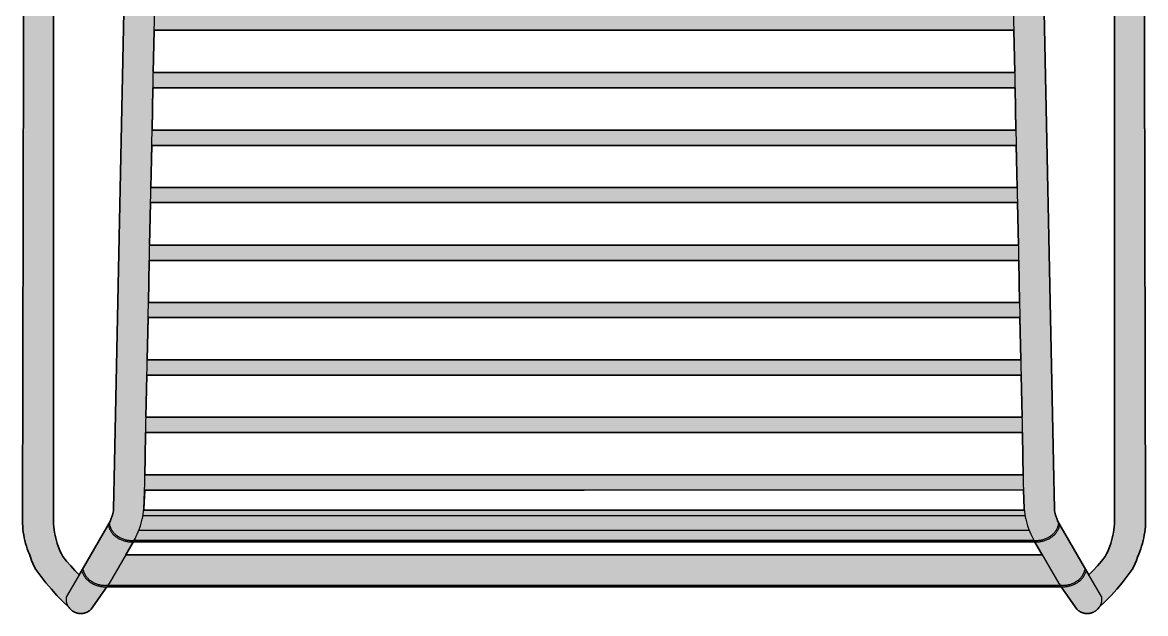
# Model space of a CAD drawing. Header units: millimetres. Extents: x 0 to 1859, y -813 to 750.
# Drawn here: x 215.2 to 598.8, y -812.7 to -610.8 of the extents above; entities that cross this region are included whole.
import ezdxf

# ---------------------------------------------------------------- set-up
doc = ezdxf.new("R2010")
doc.units = ezdxf.units.MM
doc.layers.add('Blocks', color=7, linetype='Continuous')
doc.layers.add('Blocks$Fill', color=7, linetype='Continuous', true_color=0xffffff)
doc.layers.add('Blocks$Inner', color=7, linetype='Continuous', lineweight=25, true_color=0x007f00)
doc.layers.add('Blocks$Outline', color=7, linetype='Continuous', lineweight=35, true_color=0xff3f3f)

# ---------------------------------------------------------------- blocks, each defined once
blk = doc.blocks.new('Hee Barstool Low Top')
at = {"layer": 'Blocks$Fill'}
h = blk.add_hatch(color=256, dxfattribs=at)
h.paths.add_polyline_path([(224.09, 204.56), (224.06, 204.66), (224.04, 204.84), (224.03, 205.03), (224.02, 205.21), (224.03, 205.4), (224.03, 205.58), (224.05, 205.77), (224.07, 205.95), (224.1, 206.14), (224.13, 206.32), (224.17, 206.5), (224.22, 206.68), (224.27, 206.86), (224.33, 207.03), (224.4, 207.2), (224.47, 207.38), (224.55, 207.54), (224.63, 207.71), (224.72, 207.87), (224.81, 208.03), (224.91, 208.19), (225.02, 208.34), (225.13, 208.49), (225.25, 208.63), (225.37, 208.77), (225.49, 208.91), (225.62, 209.04), (225.76, 209.17), (225.9, 209.29), (226.04, 209.41), (226.19, 209.52), (226.34, 209.63), (226.49, 209.73), (226.65, 209.83), (226.81, 209.92), (226.98, 210.01), (227.14, 210.09), (227.31, 210.16), (227.49, 210.23), (227.66, 210.29), (227.84, 210.34), (228.02, 210.39), (228.2, 210.44), (228.38, 210.47), (228.56, 210.5), (228.75, 210.53), (228.93, 210.54), (229.12, 210.56), (229.3, 210.56), (229.49, 210.56), (229.67, 210.55), (229.86, 210.54), (230.04, 210.51), (230.22, 210.49), (230.41, 210.45), (230.59, 210.41), (230.77, 210.37), (230.95, 210.31), (231.12, 210.26), (231.29, 210.19), (231.47, 210.12), (231.63, 210.04), (231.8, 209.96), (231.96, 209.87), (232.12, 209.78), (232.28, 209.68), (232.43, 209.57), (232.58, 209.46), (232.73, 209.35), (232.87, 209.23), (233, 209.1), (233.14, 208.97), (233.26, 208.84), (233.39, 208.7), (233.5, 208.55), (233.62, 208.41), (233.73, 208.26), (233.83, 208.1), (233.92, 207.94), (250.5, 134.95), (250.51, 134.89), (250.53, 134.82), (250.55, 134.76), (250.58, 134.69), (250.6, 134.63), (250.63, 134.57), (250.66, 134.51), (250.69, 134.45), (250.72, 134.39), (250.76, 134.33), (250.79, 134.27), (250.83, 134.22), (250.87, 134.16), (250.92, 134.11), (250.96, 134.06), (251.01, 134.01), (251.06, 133.96), (251.11, 133.91), (251.16, 133.87), (251.21, 133.83), (251.26, 133.78), (251.32, 133.75), (251.38, 133.71), (251.43, 133.67), (251.49, 133.64), (251.55, 133.61), (251.61, 133.58), (251.68, 133.55), (251.74, 133.53), (251.8, 133.5), (251.87, 133.48), (251.93, 133.46), (252, 133.45), (252.07, 133.43), (253.46, 133.18), (254.86, 132.97), (256.27, 132.81), (257.68, 132.68), (259.09, 132.6), (260.58, 132.56), (260.95, 150.64), (261.29, 151.36), (261.65, 152.07), (262.04, 152.76), (262.45, 153.44), (262.88, 154.11), (263.34, 154.76), (263.82, 155.4), (264.32, 156.01), (264.85, 156.61), (265.39, 157.19), (265.95, 157.76), (266.54, 158.3), (267.14, 158.82), (267.76, 159.32), (268.39, 159.8), (269.05, 160.26), (269.71, 160.69), (270.4, 161.1), (271.09, 161.49), (271.8, 161.85), (272.52, 162.18), (273.26, 162.5), (274, 162.78), (274.75, 163.04), (289.93, 167.78), (304.49, 171.81), (319.17, 175.38), (333.96, 178.46), (348.83, 181.07), (363.79, 183.19), (376.73, 184.54), (389.49, 185.54), (402.27, 186.14), (415.07, 186.34), (427.86, 186.14), (440.64, 185.54), (453.4, 184.54), (466.34, 183.19), (481.3, 181.07), (496.18, 178.46), (510.96, 175.38), (525.64, 171.81), (540.2, 167.78), (555.38, 163.04), (556.13, 162.78), (556.88, 162.5), (557.61, 162.18), (558.33, 161.85), (559.04, 161.49), (559.74, 161.1), (560.42, 160.69), (561.09, 160.26), (561.74, 159.8), (562.37, 159.32), (562.99, 158.82), (563.59, 158.3), (564.18, 157.76), (564.74, 157.19), (565.28, 156.61), (565.81, 156.01), (566.31, 155.4), (566.79, 154.76), (567.25, 154.11), (567.68, 153.44), (568.09, 152.76), (568.48, 152.07), (568.85, 151.36), (569.18, 150.64), (569.55, 132.56), (572.45, 132.68), (573.86, 132.81), (575.27, 132.97), (576.67, 133.18), (578.07, 133.43), (578.13, 133.45), (578.2, 133.46), (578.26, 133.48), (578.33, 133.5), (578.39, 133.53), (578.45, 133.55), (578.52, 133.58), (578.58, 133.61), (578.64, 133.64), (578.7, 133.67), (578.76, 133.71), (578.81, 133.75), (578.87, 133.78), (578.92, 133.83), (578.97, 133.87), (579.03, 133.91), (579.08, 133.96), (579.12, 134.01), (579.17, 134.06), (579.21, 134.11), (579.26, 134.16), (579.3, 134.22), (579.34, 134.27), (579.37, 134.33), (579.41, 134.39), (579.44, 134.45), (579.47, 134.51), (579.5, 134.57), (579.53, 134.63), (579.56, 134.69), (579.58, 134.76), (579.6, 134.82), (579.62, 134.89), (579.63, 134.95), (596.21, 207.94), (596.3, 208.1), (596.41, 208.26), (596.51, 208.41), (596.63, 208.55), (596.74, 208.7), (596.87, 208.84), (597, 208.97), (597.13, 209.1), (597.26, 209.23), (597.41, 209.35), (597.55, 209.46), (597.7, 209.57), (597.85, 209.68), (598.01, 209.78), (598.17, 209.87), (598.33, 209.96), (598.5, 210.04), (598.67, 210.12), (598.84, 210.19), (599.01, 210.26), (599.19, 210.31), (599.36, 210.37), (599.54, 210.41), (599.72, 210.45), (599.91, 210.49), (600.09, 210.51), (600.27, 210.54), (600.46, 210.55), (600.64, 210.56), (600.83, 210.56), (601.02, 210.56), (601.2, 210.54), (601.38, 210.53), (601.57, 210.5), (601.75, 210.47), (601.93, 210.44), (602.11, 210.39), (602.29, 210.34), (602.47, 210.29), (602.64, 210.23), (602.82, 210.16), (602.99, 210.09), (603.15, 210.01), (603.32, 209.92), (603.48, 209.83), (603.64, 209.73), (603.79, 209.63), (603.94, 209.52), (604.09, 209.41), (604.24, 209.29), (604.37, 209.17), (604.51, 209.04), (604.64, 208.91), (604.76, 208.77), (604.89, 208.63), (605, 208.49), (605.11, 208.34), (605.22, 208.19), (605.32, 208.03), (605.41, 207.87), (605.5, 207.71), (605.58, 207.54), (605.66, 207.38), (605.73, 207.2), (605.8, 207.03), (605.86, 206.86), (605.91, 206.68), (605.96, 206.5), (606, 206.32), (606.03, 206.14), (606.06, 205.95), (606.08, 205.77), (606.1, 205.58), (606.11, 205.4), (606.11, 205.21), (606.1, 205.03), (606.09, 204.84), (606.08, 204.66), (606.05, 204.47), (606.04, 204.4), (606.86, -173.39), (606.7, -175.46), (606.58, -176.42), (606.43, -177.39), (606.25, -178.35), (606.03, -179.3), (605.79, -180.24), (605.51, -181.18), (605.21, -182.11), (604.88, -183.02), (604.51, -183.93), (604.14, -185), (603.74, -186.06), (603.31, -187.11), (602.84, -188.14), (602.34, -189.16), (600.63, -191.46), (598.85, -193.7), (597, -195.88), (595.08, -198), (593.09, -200.06), (591.04, -202.04), (590.83, -202.32), (590.73, -202.45), (590.62, -202.58), (590.5, -202.7), (590.38, -202.82), (590.26, -202.94), (590.13, -203.05), (590, -203.15), (589.86, -203.26), (589.72, -203.35), (589.58, -203.45), (589.44, -203.54), (589.29, -203.62), (589.14, -203.7), (588.98, -203.77), (588.83, -203.84), (588.67, -203.9), (588.51, -203.95), (588.35, -204), (588.18, -204.05), (588.02, -204.09), (587.85, -204.12), (587.69, -204.15), (587.52, -204.17), (587.35, -204.19), (587.18, -204.2), (587.01, -204.21), (586.84, -204.21), (586.67, -204.2), (586.5, -204.19), (586.33, -204.17), (586.16, -204.15), (586, -204.12), (585.83, -204.08), (585.67, -204.04), (585.5, -203.99), (585.34, -203.94), (585.18, -203.88), (585.03, -203.82), (584.87, -203.75), (584.72, -203.68), (584.57, -203.6), (584.42, -203.52), (584.28, -203.43), (584.13, -203.33), (584, -203.23), (583.86, -203.13), (583.73, -203.02), (583.6, -202.91), (583.48, -202.79), (583.36, -202.67), (578.04, -195.05), (569.3, -195.08), (260.84, -195.08), (252.09, -195.05), (246.77, -202.67), (246.65, -202.79), (246.53, -202.91), (246.4, -203.02), (246.27, -203.13), (246.14, -203.23), (246, -203.33), (245.86, -203.43), (245.71, -203.52), (245.56, -203.6), (245.41, -203.68), (245.26, -203.75), (245.11, -203.82), (244.95, -203.88), (244.79, -203.94), (244.63, -203.99), (244.46, -204.04), (244.3, -204.08), (244.13, -204.12), (243.97, -204.15), (243.8, -204.17), (243.63, -204.19), (243.46, -204.2), (243.29, -204.21), (243.12, -204.21), (242.95, -204.2), (242.78, -204.19), (242.61, -204.17), (242.45, -204.15), (242.28, -204.12), (242.11, -204.09), (241.95, -204.05), (241.78, -204), (241.62, -203.95), (241.46, -203.9), (241.3, -203.84), (241.15, -203.77), (241, -203.7), (240.84, -203.62), (240.7, -203.54), (240.55, -203.45), (240.41, -203.35), (240.27, -203.26), (240.14, -203.15), (240, -203.05), (239.88, -202.94), (239.75, -202.82), (239.63, -202.7), (239.52, -202.58), (239.4, -202.45), (239.3, -202.32), (239.19, -202.18), (239.1, -202.04), (237.04, -200.06), (235.05, -198), (233.13, -195.88), (231.28, -193.7), (229.5, -191.46), (227.8, -189.16), (227.3, -188.14), (226.83, -187.11), (226.39, -186.06), (225.99, -185), (225.62, -183.93), (225.26, -183.02), (224.92, -182.11), (224.62, -181.18), (224.34, -180.24), (224.1, -179.3), (223.89, -178.35), (223.7, -177.39), (223.55, -176.42), (223.43, -175.46), (223.34, -174.49), (223.27, -173.39)], flags=0)
h.paths.add_polyline_path([(550.81, 153.45), (525.74, 160.9), (489.62, 167.4), (471.07, 169.76), (452.44, 171.49), (433.77, 172.58), (415.07, 173.03), (396.37, 172.58), (377.69, 171.49), (359.07, 169.76), (340.51, 167.4), (322.05, 164.4), (304.39, 160.9), (279.32, 153.45), (277.44, 152.79), (276.8, 152.53), (276.17, 152.25), (275.56, 151.95), (274.95, 151.63), (274.35, 151.29), (273.77, 150.93), (273.2, 150.55), (272.64, 150.15), (272.09, 149.74), (271.56, 149.31), (271.52, 147.37), (306.82, 155.99), (324.67, 159.41), (342.62, 162.23), (360.65, 164.46), (378.75, 166.08), (396.9, 167.09), (415.07, 167.51), (433.23, 167.09), (451.38, 166.08), (469.48, 164.46), (487.51, 162.23), (505.46, 159.41), (523.31, 155.99), (541.04, 151.97), (558.61, 147.37), (558.57, 149.31), (558.04, 149.74), (557.49, 150.15), (556.93, 150.55), (556.36, 150.93), (555.78, 151.29), (555.18, 151.63), (554.57, 151.95), (553.96, 152.25), (553.33, 152.53), (552.69, 152.79), (552.05, 153.03)], flags=0)
h.paths.add_polyline_path([(558.72, 142.27), (523.4, 150.91), (505.54, 154.34), (487.57, 157.18), (469.52, 159.41), (451.41, 161.04), (433.25, 162.06), (415.07, 162.48), (396.88, 162.06), (378.73, 161.04), (360.61, 159.41), (342.56, 157.18), (324.6, 154.34), (306.74, 150.91), (289, 146.89), (271.41, 142.27), (270.89, 117.91), (559.24, 117.94), (558.72, 142.27)], flags=0)
h.paths.add_polyline_path([(559.36, 112.72), (270.78, 112.7), (270.47, 98.43), (559.66, 98.43)], flags=0)
h.paths.add_polyline_path([(559.77, 93.21), (270.36, 93.21), (270.05, 78.79), (560.08, 78.79)], flags=0)
h.paths.add_polyline_path([(560.19, 73.57), (269.94, 73.52), (269.63, 59.18), (560.5, 59.23)], flags=0)
h.paths.add_polyline_path([(560.61, 54.01), (269.52, 54.01), (269.21, 39.49), (560.92, 39.49)], flags=0)
h.paths.add_polyline_path([(561.03, 34.27), (269.1, 34.14), (268.8, 19.97), (561.33, 20.06)], flags=0)
h.paths.add_polyline_path([(561.76, 0.34), (561.45, 14.84), (268.69, 14.84), (268.38, 0.34)], flags=0)
h.paths.add_polyline_path([(596.28, 161.34), (588.89, 128.6), (588.78, 128.35), (588.66, 128.11), (588.53, 127.87), (588.39, 127.64), (588.24, 127.42), (588.09, 127.19), (587.93, 126.98), (587.76, 126.77), (587.58, 126.56), (587.4, 126.36), (587.21, 126.17), (587.01, 125.99), (586.81, 125.81), (586.6, 125.63), (586.39, 125.47), (586.17, 125.31), (585.95, 125.16), (585.72, 125.02), (585.48, 124.89), (585.24, 124.76), (585, 124.64), (584.75, 124.54), (584.5, 124.43), (584.25, 124.34), (583.99, 124.26), (583.73, 124.19), (583.47, 124.12), (583.21, 124.06), (582.94, 124.02), (582.67, 123.98), (582.41, 123.95), (580.63, 123.55), (578.83, 123.21), (577.03, 122.93), (575.22, 122.7), (573.41, 122.54), (571.59, 122.42), (569.76, 122.37), (575.72, -168.58), (575.81, -169.08), (575.91, -169.58), (576.02, -170.08), (576.15, -170.57), (576.3, -171.05), (576.47, -171.54), (576.65, -172.01), (576.84, -172.48), (585.96, -188.45), (587.47, -190.98), (590.4, -187.95), (591.78, -186.36), (593.12, -184.73), (593.54, -183.86), (593.94, -182.98), (594.31, -182.09), (594.65, -181.18), (594.96, -180.27), (595.24, -179.34), (595.49, -178.41), (595.71, -177.47), (595.9, -176.52), (596.06, -175.57), (596.19, -174.61), (596.28, -173.65)], flags=0)
h.paths.add_polyline_path([(260.37, 122.37), (256.73, 122.54), (254.91, 122.7), (253.1, 122.93), (251.3, 123.21), (249.51, 123.55), (247.73, 123.95), (247.46, 123.98), (247.19, 124.02), (246.93, 124.06), (246.66, 124.12), (246.4, 124.19), (246.14, 124.26), (245.88, 124.34), (245.63, 124.43), (245.38, 124.54), (245.13, 124.64), (244.89, 124.76), (244.65, 124.89), (244.42, 125.02), (244.19, 125.16), (243.96, 125.31), (243.74, 125.47), (243.53, 125.63), (243.32, 125.81), (243.12, 125.99), (242.92, 126.17), (242.73, 126.36), (242.55, 126.56), (242.37, 126.77), (242.21, 126.98), (242.04, 127.19), (241.89, 127.42), (241.74, 127.64), (241.61, 127.87), (241.48, 128.11), (241.35, 128.35), (241.24, 128.6), (233.85, 161.34), (233.85, -173.65), (233.94, -174.61), (234.07, -175.57), (234.23, -176.52), (234.42, -177.47), (234.64, -178.41), (234.89, -179.34), (235.17, -180.27), (235.48, -181.18), (235.82, -182.09), (236.19, -182.98), (236.59, -183.86), (237.01, -184.73), (238.35, -186.36), (239.74, -187.95), (241.18, -189.49), (242.66, -190.98), (253.29, -172.48), (253.49, -172.01), (253.67, -171.54), (253.83, -171.05), (253.98, -170.57), (254.11, -170.08), (254.23, -169.58), (254.33, -169.08), (254.41, -168.58), (254.73, -152.62)], flags=0)
h.paths.add_polyline_path([(268.26, -4.9), (267.95, -19.36), (562.18, -19.36), (561.87, -4.88)], flags=0)
h.paths.add_polyline_path([(267.84, -24.6), (267.53, -39.05), (562.6, -39.05), (562.29, -24.57)], flags=0)
h.paths.add_polyline_path([(267.42, -44.27), (267.12, -58.6), (563.02, -58.6), (562.71, -44.27)], flags=0)
h.paths.add_polyline_path([(267, -63.82), (266.69, -78.34), (563.44, -78.34), (563.13, -63.82)], flags=0)
h.paths.add_polyline_path([(266.28, -97.9), (563.86, -97.9), (563.55, -83.56), (266.58, -83.56)], flags=0)
h.paths.add_polyline_path([(265.86, -117.52), (564.27, -117.52), (563.97, -103.12), (266.17, -103.12)], flags=0)
h.paths.add_polyline_path([(265.75, -122.74), (265.44, -137.14), (564.69, -137.14), (564.39, -122.74)], flags=0)
h.paths.add_polyline_path([(265.33, -142.35), (265.11, -156.84), (565.02, -156.83), (564.8, -142.35)], flags=0)
h.paths.add_polyline_path([(265.01, -162.06), (264.76, -168.45), (264.72, -168.85), (565.42, -168.85), (565.37, -168.45), (565.12, -161.99)], flags=0)
h.paths.add_polyline_path([(568.97, -179.7), (568.73, -179.68), (415.07, -179.68), (261.4, -179.68), (261.17, -179.7), (258.56, -184.16), (571.57, -184.16)], flags=0)
at = {"layer": 'Blocks$Inner'}
for points in [[(224.09, 204.56), (223.27, -173.39), (223.34, -174.49), (223.43, -175.46), (223.55, -176.42), (223.7, -177.39), (223.89, -178.35), (224.1, -179.3), (224.34, -180.24), (224.62, -181.18), (224.92, -182.11), (225.26, -183.02), (225.62, -183.93), (225.99, -185), (226.39, -186.06), (226.83, -187.11), (227.3, -188.14), (227.8, -189.16), (229.5, -191.46), (231.28, -193.7), (233.13, -195.88), (235.05, -198), (237.04, -200.06), (239.1, -202.04), (239.19, -202.18), (239.3, -202.32), (239.4, -202.45), (239.52, -202.58), (239.63, -202.7), (239.75, -202.82), (239.88, -202.94), (240, -203.05), (240.14, -203.15), (240.27, -203.26), (240.41, -203.35), (240.55, -203.45), (240.7, -203.54), (240.84, -203.62), (241, -203.7), (241.15, -203.77), (241.3, -203.84), (241.46, -203.9), (241.62, -203.95), (241.78, -204), (241.95, -204.05), (242.11, -204.09), (242.28, -204.12), (242.45, -204.15), (242.61, -204.17), (242.78, -204.19), (242.95, -204.2), (243.12, -204.21), (243.29, -204.21), (243.46, -204.2), (243.63, -204.19), (243.8, -204.17), (243.97, -204.15), (244.13, -204.12), (244.3, -204.08), (244.46, -204.04), (244.63, -203.99), (244.79, -203.94), (244.95, -203.88), (245.11, -203.82), (245.26, -203.75), (245.41, -203.68), (245.56, -203.6), (245.71, -203.52), (245.86, -203.43), (246, -203.33), (246.14, -203.23), (246.27, -203.13), (246.4, -203.02), (246.53, -202.91), (246.65, -202.79), (246.77, -202.67), (252.09, -195.05), (260.84, -195.08)], [(606.04, 204.56), (606.86, -173.39), (606.79, -174.49), (606.7, -175.46), (606.58, -176.42), (606.43, -177.39), (606.25, -178.35), (606.03, -179.3), (605.79, -180.24), (605.51, -181.18), (605.21, -182.11), (604.88, -183.02), (604.51, -183.93), (604.14, -185), (603.74, -186.06), (603.31, -187.11), (602.84, -188.14), (602.34, -189.16), (600.63, -191.46), (598.85, -193.7), (597, -195.88), (595.08, -198), (593.09, -200.06), (591.04, -202.04), (591.12, -201.93), (591.21, -201.81), (591.29, -201.69), (591.37, -201.57), (591.44, -201.44), (591.51, -201.31), (591.57, -201.18), (591.63, -201.05), (591.68, -200.91), (591.73, -200.77), (591.78, -200.64), (591.82, -200.5), (591.85, -200.36), (591.89, -200.21), (591.91, -200.07), (591.93, -199.93), (591.95, -199.78), (591.96, -199.64), (591.96, -199.49), (591.97, -199.34), (591.96, -199.2), (591.95, -199.05), (591.94, -198.91), (591.92, -198.76), (591.9, -198.62), (591.87, -198.48), (591.83, -198.34), (585.96, -188.45), (576.84, -172.48), (576.65, -172.01), (576.47, -171.54), (576.3, -171.05), (576.15, -170.57), (576.02, -170.08), (575.91, -169.58), (575.81, -169.08), (575.72, -168.58), (575.4, -152.62), (569.18, 150.64)], [(260.95, 150.64), (254.73, -152.62), (254.41, -168.58), (254.33, -169.08), (254.23, -169.58), (254.11, -170.08), (253.98, -170.57), (253.83, -171.05), (253.67, -171.54), (253.49, -172.01), (253.29, -172.48), (244.17, -188.45), (238.3, -198.34), (238.26, -198.48), (238.24, -198.62), (238.21, -198.76), (238.19, -198.91), (238.18, -199.05), (238.17, -199.2), (238.17, -199.34), (238.17, -199.49), (238.17, -199.64), (238.18, -199.78), (238.2, -199.93), (238.22, -200.07), (238.25, -200.21), (238.28, -200.36), (238.31, -200.5), (238.35, -200.64), (238.4, -200.77), (238.45, -200.91), (238.5, -201.05), (238.56, -201.18), (238.62, -201.31), (238.69, -201.44), (238.77, -201.57), (238.84, -201.69), (238.92, -201.81), (239.01, -201.93), (239.1, -202.04)], [(252.86, -173.23), (252.91, -173.48), (252.97, -173.72), (253.04, -173.97), (253.11, -174.21), (253.19, -174.45), (253.29, -174.68), (253.39, -174.92), (253.49, -175.15), (253.61, -175.37), (253.73, -175.59), (253.86, -175.81), (254, -176.02), (254.14, -176.23), (254.29, -176.43), (254.45, -176.63), (254.62, -176.82), (254.83, -177.03), (255.06, -177.22), (255.29, -177.41), (255.53, -177.59), (255.78, -177.76), (256.03, -177.92), (256.28, -178.08), (256.55, -178.22), (256.81, -178.36), (257.08, -178.48), (257.36, -178.6), (257.64, -178.71), (257.92, -178.8), (258.21, -178.89), (258.5, -178.97), (258.79, -179.03), (259.08, -179.09), (259.38, -179.14), (259.67, -179.17), (259.97, -179.2), (260.27, -179.22), (260.57, -179.22), (260.87, -179.22), (261.17, -179.2), (261.46, -179.17), (261.82, -178.5), (262.16, -177.81), (262.48, -177.12), (262.84, -176.29), (263.16, -175.45), (263.46, -174.6), (263.73, -173.74), (263.97, -172.88), (264.19, -172), (264.37, -171.12), (264.53, -170.23), (264.66, -169.34), (264.76, -168.45), (265.1, -159.71), (265.14, -150.96), (271.56, 149.31)], [(558.57, 149.31), (564.99, -150.96), (565.04, -159.71), (565.37, -168.45), (565.47, -169.34), (565.6, -170.23), (565.76, -171.12), (565.94, -172), (566.16, -172.88), (566.4, -173.74), (566.67, -174.6), (566.97, -175.45), (567.3, -176.29), (567.65, -177.12), (567.97, -177.81), (568.31, -178.5), (568.67, -179.17), (568.97, -179.2), (569.27, -179.22), (569.56, -179.22), (569.86, -179.22), (570.16, -179.2), (570.46, -179.17), (570.76, -179.14), (571.05, -179.09), (571.34, -179.03), (571.64, -178.97), (571.93, -178.89), (572.21, -178.8), (572.49, -178.71), (572.77, -178.6), (573.05, -178.48), (573.32, -178.36), (573.59, -178.22), (573.85, -178.08), (574.1, -177.92), (574.35, -177.76), (574.6, -177.59), (574.84, -177.41), (575.07, -177.22), (575.3, -177.03), (575.52, -176.82), (575.68, -176.63), (575.84, -176.43), (575.99, -176.23), (576.14, -176.02), (576.27, -175.81), (576.4, -175.59), (576.52, -175.37), (576.64, -175.15), (576.75, -174.92), (576.85, -174.68), (576.94, -174.45), (577.02, -174.21), (577.09, -173.97), (577.16, -173.72), (577.22, -173.48), (577.27, -173.23)], [(233.85, 161.34), (233.85, -173.65), (233.94, -174.61), (234.07, -175.57), (234.23, -176.52), (234.42, -177.47), (234.64, -178.41), (234.89, -179.34), (235.17, -180.27), (235.48, -181.18), (235.82, -182.09), (236.19, -182.98), (236.59, -183.86), (237.01, -184.73), (238.35, -186.36), (239.74, -187.95), (241.18, -189.49), (242.66, -190.98)], [(587.47, -190.98), (588.96, -189.49), (590.4, -187.95), (591.78, -186.36), (593.12, -184.73), (593.54, -183.86), (593.94, -182.98), (594.31, -182.09), (594.65, -181.18), (594.96, -180.27), (595.24, -179.34), (595.49, -178.41), (595.71, -177.47), (595.9, -176.52), (596.06, -175.57), (596.19, -174.61), (596.28, -173.65), (596.28, 161.34)], [(268.26, -4.9), (415.07, -4.88), (561.87, -4.88)], [(562.18, -19.36), (415.07, -19.36), (267.95, -19.36)], [(267.84, -24.6), (415.07, -24.57), (562.29, -24.57)], [(562.6, -39.05), (415.07, -39.05), (267.53, -39.05)], [(267.42, -44.27), (415.07, -44.27), (562.71, -44.27)], [(563.02, -58.6), (415.07, -58.6), (267.12, -58.6)], [(267, -63.82), (415.07, -63.82), (563.13, -63.82)], [(563.44, -78.34), (415.07, -78.34), (266.69, -78.34)], [(266.58, -83.56), (415.07, -83.56), (563.55, -83.56)], [(563.86, -97.9), (415.07, -97.9), (266.27, -97.9)], [(266.16, -103.12), (415.07, -103.12), (563.97, -103.12)], [(564.28, -117.52), (415.07, -117.52), (265.85, -117.52)], [(265.74, -122.74), (415.07, -122.74), (564.39, -122.74)], [(564.7, -137.14), (415.07, -137.14), (265.43, -137.14)], [(265.32, -142.35), (415.07, -142.35), (564.81, -142.35)], [(565.02, -156.83), (415.07, -156.84), (265.11, -156.84)], [(265.01, -162.06), (415.07, -162.06), (565.12, -161.99)], [(264.45, -170.68), (415.07, -170.68), (565.68, -170.68)], [(264.72, -168.85), (415.07, -168.85), (565.42, -168.85)], [(252.49, -173.88), (252.57, -174.14), (252.65, -174.39), (252.73, -174.64), (252.83, -174.89), (252.94, -175.14), (253.05, -175.38), (253.17, -175.62), (253.3, -175.85), (253.44, -176.08), (253.59, -176.31), (253.74, -176.53), (253.9, -176.74), (254.07, -176.95), (254.24, -177.15)], [(263.06, -175.72), (415.07, -175.72), (567.07, -175.72)], [(575.89, -177.15), (576.06, -176.95), (576.23, -176.74), (576.39, -176.53), (576.55, -176.31), (576.69, -176.08), (576.83, -175.85), (576.96, -175.62), (577.08, -175.38), (577.19, -175.14), (577.3, -174.89), (577.4, -174.64), (577.49, -174.39), (577.57, -174.14), (577.64, -173.88)], [(261.17, -179.7), (260.78, -180.34), (252.89, -193.9), (252.46, -194.52)], [(254.27, -177.18), (254.5, -177.39), (254.73, -177.6), (254.97, -177.8), (255.22, -177.98), (255.48, -178.16), (255.74, -178.33), (256.01, -178.49), (256.28, -178.65), (256.56, -178.79), (256.84, -178.92), (257.13, -179.04), (257.42, -179.16), (257.71, -179.26), (258.01, -179.35), (258.31, -179.44), (258.61, -179.51), (258.92, -179.57), (259.22, -179.62), (259.53, -179.66), (259.84, -179.69), (260.16, -179.71), (260.47, -179.72), (260.78, -179.72), (261.09, -179.71), (261.4, -179.68), (415.07, -179.68), (568.73, -179.68), (569.04, -179.71), (569.35, -179.72), (569.66, -179.72), (569.98, -179.71), (570.29, -179.69), (570.6, -179.66), (570.91, -179.62), (571.21, -179.57), (571.52, -179.51), (571.82, -179.44), (572.12, -179.35), (572.42, -179.26), (572.72, -179.16), (573.01, -179.04), (573.29, -178.92), (573.58, -178.79), (573.85, -178.65), (574.12, -178.49), (574.39, -178.33), (574.65, -178.16), (574.91, -177.98), (575.16, -177.8), (575.4, -177.6), (575.63, -177.39), (575.86, -177.18)], [(261.46, -179.17), (415.07, -179.17), (568.67, -179.17)], [(568.97, -179.7), (569.35, -180.34), (577.24, -193.9), (577.67, -194.52)], [(258.56, -184.16), (415.07, -184.16), (571.57, -184.16)], [(243.51, -189.55), (243.59, -189.8), (243.68, -190.05), (243.78, -190.29), (243.88, -190.53), (244, -190.77), (244.12, -191), (244.25, -191.23), (244.38, -191.46), (244.53, -191.67), (244.68, -191.89), (244.83, -192.1), (245, -192.3), (245.17, -192.5)], [(243.87, -188.96), (243.93, -189.19), (244, -189.43), (244.07, -189.66), (244.16, -189.89), (244.25, -190.11), (244.34, -190.34), (244.45, -190.56), (244.56, -190.77), (244.68, -190.99), (244.81, -191.19), (244.94, -191.4), (245.08, -191.6), (245.23, -191.79), (245.38, -191.98), (245.54, -192.17), (245.76, -192.37), (245.99, -192.57), (246.22, -192.76), (246.46, -192.94), (246.7, -193.11), (246.95, -193.27), (247.21, -193.42), (247.47, -193.57), (247.74, -193.7), (248.01, -193.83), (248.28, -193.95), (248.56, -194.05), (248.85, -194.15), (249.13, -194.24), (249.42, -194.31), (249.71, -194.38), (250.01, -194.44), (250.3, -194.48), (250.6, -194.52), (250.9, -194.55), (251.19, -194.56), (251.49, -194.57), (251.79, -194.56), (252.09, -194.55), (252.39, -194.52), (415.07, -194.52), (577.74, -194.52), (578.04, -194.55), (578.34, -194.56), (578.64, -194.57), (578.94, -194.56), (579.24, -194.55), (579.53, -194.52), (579.83, -194.48), (580.13, -194.44), (580.42, -194.38), (580.71, -194.31), (581, -194.24), (581.29, -194.15), (581.57, -194.05), (581.85, -193.95), (582.12, -193.83), (582.39, -193.7), (582.66, -193.57), (582.92, -193.42), (583.18, -193.27), (583.43, -193.11), (583.67, -192.94), (583.91, -192.76), (584.15, -192.57), (584.37, -192.37), (584.59, -192.17), (584.75, -191.98), (584.9, -191.79), (585.05, -191.6), (585.19, -191.4), (585.32, -191.19), (585.45, -190.99), (585.57, -190.77), (585.68, -190.56), (585.79, -190.34), (585.89, -190.11), (585.98, -189.89), (586.06, -189.66), (586.13, -189.43), (586.2, -189.19), (586.26, -188.96)], [(584.96, -192.5), (585.13, -192.3), (585.3, -192.1), (585.46, -191.89), (585.61, -191.67), (585.75, -191.46), (585.89, -191.23), (586.01, -191), (586.13, -190.77), (586.25, -190.53), (586.35, -190.29), (586.45, -190.05), (586.54, -189.8), (586.62, -189.55)], [(245.19, -192.53), (245.43, -192.74), (245.66, -192.95), (245.91, -193.15), (246.16, -193.34), (246.42, -193.52), (246.68, -193.69), (246.95, -193.85), (247.23, -194), (247.51, -194.15), (247.79, -194.28), (248.08, -194.4), (248.38, -194.52), (248.67, -194.62), (248.98, -194.71), (249.28, -194.79), (249.59, -194.87), (249.9, -194.93), (250.21, -194.98), (250.52, -195.02), (250.83, -195.04), (251.15, -195.06), (251.46, -195.07), (251.78, -195.06), (252.09, -195.05)], [(260.43, -195.08), (415.07, -195.08), (569.7, -195.08)], [(569.3, -195.08), (578.04, -195.05), (583.36, -202.67), (583.48, -202.79), (583.6, -202.91), (583.73, -203.02), (583.86, -203.13), (584, -203.23), (584.13, -203.33), (584.28, -203.43), (584.42, -203.52), (584.57, -203.6), (584.72, -203.68), (584.87, -203.75), (585.03, -203.82), (585.18, -203.88), (585.34, -203.94), (585.5, -203.99), (585.67, -204.04), (585.83, -204.08), (586, -204.12), (586.16, -204.15), (586.33, -204.17), (586.5, -204.19), (586.67, -204.2), (586.84, -204.21), (587.01, -204.21), (587.18, -204.2), (587.35, -204.19), (587.52, -204.17), (587.69, -204.15), (587.85, -204.12), (588.02, -204.09), (588.18, -204.05), (588.35, -204), (588.51, -203.95), (588.67, -203.9), (588.83, -203.84), (588.98, -203.77), (589.14, -203.7), (589.29, -203.62), (589.44, -203.54), (589.58, -203.45), (589.72, -203.35), (589.86, -203.26), (590, -203.15), (590.13, -203.05), (590.26, -202.94), (590.38, -202.82), (590.5, -202.7), (590.62, -202.58), (590.73, -202.45), (590.83, -202.32), (590.94, -202.18), (591.04, -202.04)], [(578.04, -195.05), (578.35, -195.06), (578.67, -195.07), (578.98, -195.06), (579.3, -195.04), (579.61, -195.02), (579.92, -194.98), (580.24, -194.93), (580.54, -194.87), (580.85, -194.79), (581.16, -194.71), (581.46, -194.62), (581.75, -194.52), (582.05, -194.4), (582.34, -194.28), (582.62, -194.15), (582.9, -194), (583.18, -193.85), (583.45, -193.69), (583.71, -193.52), (583.97, -193.34), (584.22, -193.15), (584.47, -192.95), (584.71, -192.74), (584.94, -192.53)]]:
    blk.add_lwpolyline(points, dxfattribs=at)
at = {"layer": 'Blocks$Outline'}
for points in [[(260.84, -195.08), (252.09, -195.05), (246.77, -202.67), (246.65, -202.79), (246.53, -202.91), (246.4, -203.02), (246.27, -203.13), (246.14, -203.23), (246, -203.33), (245.86, -203.43), (245.71, -203.52), (245.56, -203.6), (245.41, -203.68), (245.26, -203.75), (245.11, -203.82), (244.95, -203.88), (244.79, -203.94), (244.63, -203.99), (244.46, -204.04), (244.3, -204.08), (244.13, -204.12), (243.97, -204.15), (243.8, -204.17), (243.63, -204.19), (243.46, -204.2), (243.29, -204.21), (243.12, -204.21), (242.95, -204.2), (242.78, -204.19), (242.61, -204.17), (242.45, -204.15), (242.28, -204.12), (242.11, -204.09), (241.95, -204.05), (241.78, -204), (241.62, -203.95), (241.46, -203.9), (241.3, -203.84), (241.15, -203.77), (241, -203.7), (240.84, -203.62), (240.7, -203.54), (240.55, -203.45), (240.41, -203.35), (240.27, -203.26), (240.14, -203.15), (240, -203.05), (239.88, -202.94), (239.75, -202.82), (239.63, -202.7), (239.52, -202.58), (239.4, -202.45), (239.3, -202.32), (239.19, -202.18), (239.1, -202.04), (237.04, -200.06), (235.05, -198), (233.13, -195.88), (231.28, -193.7), (229.5, -191.46), (227.8, -189.16), (227.3, -188.14), (226.83, -187.11), (226.39, -186.06), (225.99, -185), (225.62, -183.93), (225.26, -183.02), (224.92, -182.11), (224.62, -181.18), (224.34, -180.24), (224.1, -179.3), (223.89, -178.35), (223.7, -177.39), (223.55, -176.42), (223.43, -175.46), (223.34, -174.49), (223.27, -173.39), (224.09, 204.56)], [(606.04, 204.4), (606.86, -173.39)], [(233.85, 161.34), (233.85, -173.65), (233.94, -174.61), (234.07, -175.57), (234.23, -176.52), (234.42, -177.47), (234.64, -178.41), (234.89, -179.34), (235.17, -180.27), (235.48, -181.18), (235.82, -182.09), (236.19, -182.98), (236.59, -183.86), (237.01, -184.73), (238.35, -186.36), (239.74, -187.95), (241.18, -189.49), (242.66, -190.98)], [(587.47, -190.98), (588.96, -189.49), (590.4, -187.95), (591.78, -186.36), (593.12, -184.73), (593.54, -183.86), (593.94, -182.98), (594.31, -182.09), (594.65, -181.18), (594.96, -180.27), (595.24, -179.34), (595.49, -178.41), (595.71, -177.47), (595.9, -176.52), (596.06, -175.57), (596.19, -174.61), (596.28, -173.65), (596.28, 161.34)], [(242.66, -190.98), (244.17, -188.45), (253.29, -172.48), (253.49, -172.01), (253.67, -171.54), (253.83, -171.05), (253.98, -170.57), (254.11, -170.08), (254.23, -169.58), (254.33, -169.08), (254.41, -168.58), (254.73, -152.62), (260.37, 122.37)], [(569.76, 122.37), (575.4, -152.62), (575.72, -168.58), (575.81, -169.08), (575.91, -169.58), (576.02, -170.08), (576.15, -170.57), (576.3, -171.05), (576.47, -171.54), (576.65, -172.01), (576.84, -172.48), (585.96, -188.45), (587.47, -190.98)], [(268.26, -4.9), (267.95, -19.36)], [(561.87, -4.88), (415.07, -4.88), (268.26, -4.9)], [(562.18, -19.36), (561.87, -4.88)], [(267.95, -19.36), (415.07, -19.36), (562.18, -19.36)], [(267.84, -24.6), (267.53, -39.05)], [(562.29, -24.57), (415.07, -24.57), (267.84, -24.6)], [(562.6, -39.05), (562.29, -24.57)], [(267.53, -39.05), (415.07, -39.05), (562.6, -39.05)], [(267.42, -44.27), (267.12, -58.6)], [(562.71, -44.27), (415.07, -44.27), (267.42, -44.27)], [(563.02, -58.6), (562.71, -44.27)], [(267.12, -58.6), (415.07, -58.6), (563.02, -58.6)], [(267, -63.82), (266.69, -78.34)], [(563.13, -63.82), (415.07, -63.82), (267, -63.82)], [(563.44, -78.34), (563.13, -63.82)], [(266.69, -78.34), (415.07, -78.34), (563.44, -78.34)], [(266.58, -83.56), (266.28, -97.9)], [(563.55, -83.56), (415.07, -83.56), (266.58, -83.56)], [(563.86, -97.9), (563.55, -83.56)], [(266.28, -97.9), (415.07, -97.9), (563.86, -97.9)], [(266.17, -103.12), (265.86, -117.52)], [(563.97, -103.12), (415.07, -103.12), (266.17, -103.12)], [(564.27, -117.52), (563.97, -103.12)], [(265.86, -117.52), (415.07, -117.52), (564.27, -117.52)], [(265.75, -122.74), (265.44, -137.14)], [(564.39, -122.74), (415.07, -122.74), (265.75, -122.74)], [(564.69, -137.14), (564.39, -122.74)], [(265.44, -137.14), (415.07, -137.14), (564.69, -137.14)], [(265.33, -142.35), (265.14, -150.96), (265.11, -156.84)], [(564.8, -142.35), (415.07, -142.35), (265.33, -142.35)], [(565.02, -156.83), (564.99, -150.96), (564.8, -142.35)], [(265.11, -156.84), (415.07, -156.84), (565.02, -156.83)], [(265.01, -162.06), (264.76, -168.45), (264.72, -168.85)], [(565.12, -161.99), (415.07, -162.06), (265.01, -162.06)], [(565.42, -168.85), (565.37, -168.45), (565.12, -161.99)], [(264.72, -168.85), (415.07, -168.85), (565.42, -168.85)], [(606.86, -173.39), (606.79, -174.49), (606.7, -175.46), (606.58, -176.42), (606.43, -177.39), (606.25, -178.35), (606.03, -179.3), (605.79, -180.24), (605.51, -181.18), (605.21, -182.11), (604.88, -183.02), (604.51, -183.93), (604.14, -185), (603.74, -186.06), (603.31, -187.11), (602.84, -188.14), (602.34, -189.16), (600.63, -191.46), (598.85, -193.7), (597, -195.88), (595.08, -198), (593.09, -200.06), (591.04, -202.04)], [(261.17, -179.7), (260.78, -180.34), (258.56, -184.16)], [(568.97, -179.7), (568.73, -179.68), (415.07, -179.68), (261.4, -179.68), (261.17, -179.7)], [(571.57, -184.16), (569.35, -180.34), (568.97, -179.7)], [(258.56, -184.16), (415.07, -184.16), (571.57, -184.16)], [(569.3, -195.08), (415.07, -195.08), (260.84, -195.08)], [(591.04, -202.04), (590.94, -202.18), (590.83, -202.32), (590.73, -202.45), (590.62, -202.58), (590.5, -202.7), (590.38, -202.82), (590.26, -202.94), (590.13, -203.05), (590, -203.15), (589.86, -203.26), (589.72, -203.35), (589.58, -203.45), (589.44, -203.54), (589.29, -203.62), (589.14, -203.7), (588.98, -203.77), (588.83, -203.84), (588.67, -203.9), (588.51, -203.95), (588.35, -204), (588.18, -204.05), (588.02, -204.09), (587.85, -204.12), (587.69, -204.15), (587.52, -204.17), (587.35, -204.19), (587.18, -204.2), (587.01, -204.21), (586.84, -204.21), (586.67, -204.2), (586.5, -204.19), (586.33, -204.17), (586.16, -204.15), (586, -204.12), (585.83, -204.08), (585.67, -204.04), (585.5, -203.99), (585.34, -203.94), (585.18, -203.88), (585.03, -203.82), (584.87, -203.75), (584.72, -203.68), (584.57, -203.6), (584.42, -203.52), (584.28, -203.43), (584.13, -203.33), (584, -203.23), (583.86, -203.13), (583.73, -203.02), (583.6, -202.91), (583.48, -202.79), (583.36, -202.67), (578.04, -195.05), (569.3, -195.08)]]:
    blk.add_lwpolyline(points, dxfattribs=at)

msp = doc.modelspace()

# ---------------------------------------------------------------- block references
at = {"layer": 'Blocks'}
msp.add_blockref('Hee Barstool Low Top', (-8.04, -608.51), dxfattribs=at)

doc.saveas('drawing.dxf')
